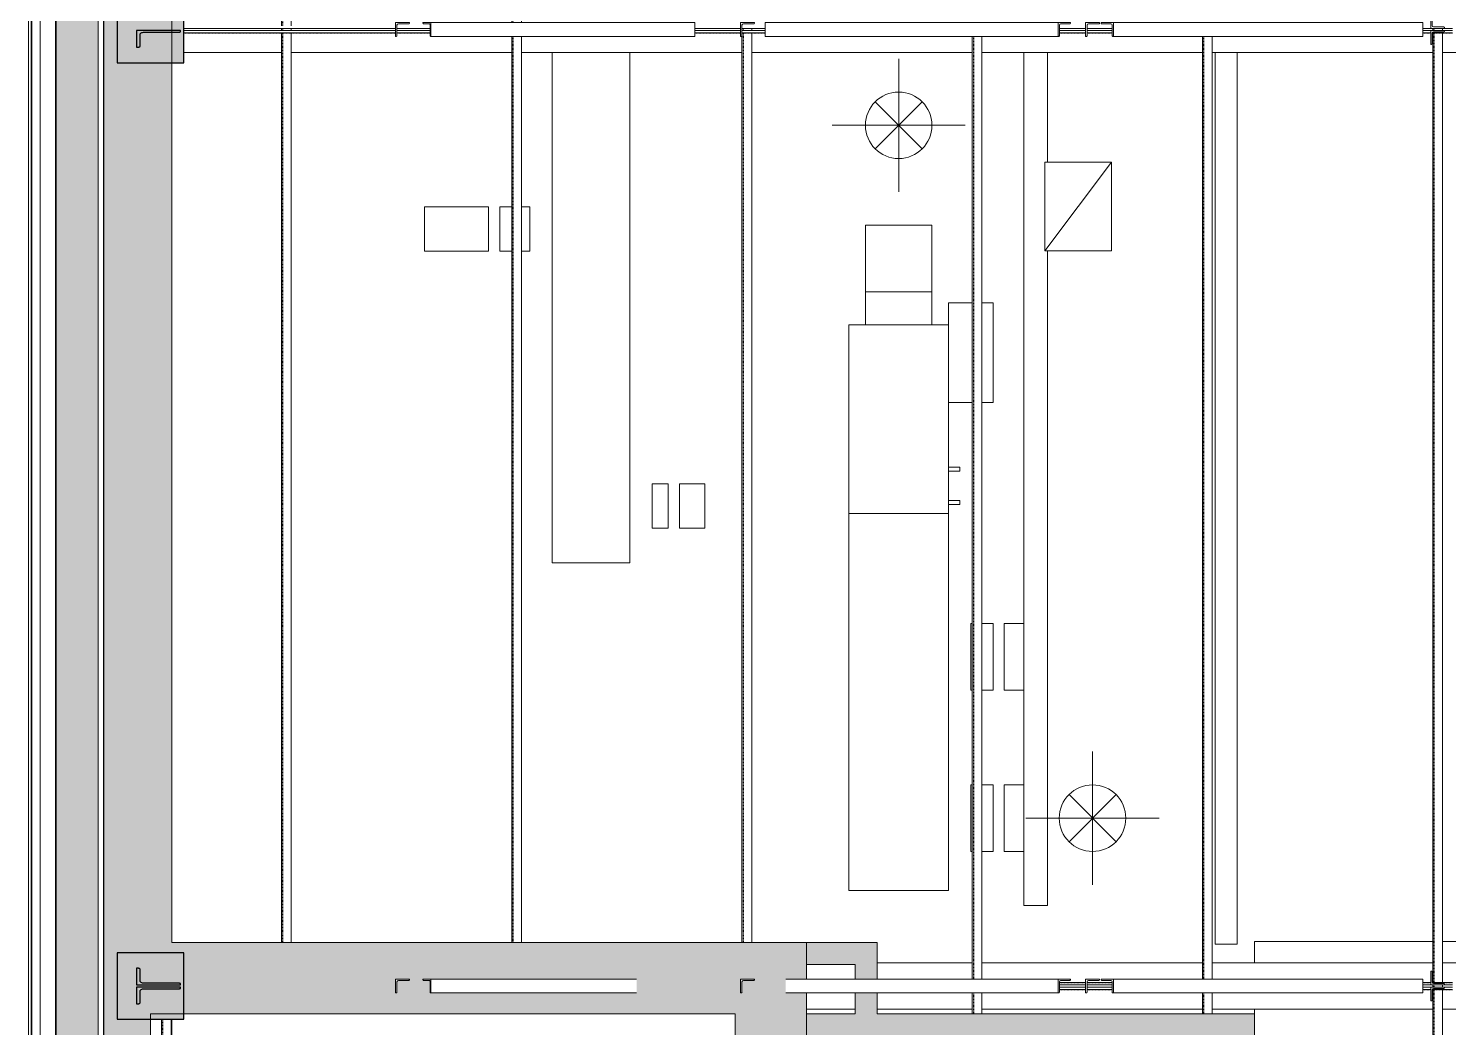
# Model space of a CAD drawing. Header units: inches. Extents: x -3598 to -1628, y -3458 to -206.
# Drawn here: x -3351.4 to -3095.4, y -1769.1 to -1589 of the extents above; entities that cross this region are included whole.
import ezdxf

# ---------------------------------------------------------------- set-up
doc = ezdxf.new("R2010")
doc.units = ezdxf.units.IN
doc.header["$MEASUREMENT"] = 0
doc.linetypes.add('_Hidden 1_16', pattern=[0.09375, 0.0625, -0.03125])
for name, color, linetype, lineweight in [('A-ROOF', 132, 'Continuous', 13), ('A-ROOF-OTLN', 132, 'Continuous', 13), ('A-ROOF-PATT', 132, 'Continuous', 13), ('A-WALL', 113, 'Continuous', 13), ('A-WALL-PATT', 111, 'Continuous', 13), ('M-EQPM', 50, 'Continuous', 13), ('M-HVAC-DUCT', 70, 'Continuous', 13), ('M-HVAC-DUCT-ANNO', 70, 'Continuous', 13), ('M-HVAC-DUCT-CNTR', 70, 'Continuous', 13), ('S-BEAM', 12, 'Continuous', 13), ('S-COLS', 52, 'Continuous', 13)]:
    doc.layers.add(name, color=color, linetype=linetype, lineweight=lineweight)

# ---------------------------------------------------------------- blocks, each defined once
blk = doc.blocks.new('_STL - Framing - 2L Shape - 2017v1 - 2L2-1_2x2-1_2x1_4-1684741-MEZZANINE - CAD')
at = {"layer": 'S-BEAM', "color": 9}
for p, q in [((-3098.65, -1758.95), (-3098.65, -1761.45)), ((-3098.52, -1758.95), (-3098.65, -1758.95)), ((-3098.4, -1760.95), (-3098.4, -1759.08)), ((-3098.65, -1761.45), (-3096.15, -1761.45)), ((-3096.15, -1761.83), (-3098.65, -1761.83)), ((-3098.65, -1761.83), (-3098.65, -1764.33)), ((-3098.4, -1764.2), (-3098.4, -1762.33)), ((-3096.27, -1761.2), (-3098.15, -1761.2)), ((-3098.15, -1762.08), (-3096.27, -1762.08)), ((-3096.15, -1761.45), (-3096.15, -1761.33)), ((-3096.15, -1761.95), (-3096.15, -1761.83)), ((-3098.65, -1764.33), (-3098.52, -1764.33))]:
    blk.add_line(p, q, dxfattribs=at)
for centre, radius, start, end in [((-3098.52, -1759.08), 0.125, 0, 90), ((-3098.15, -1760.95), 0.25, 180, 270), ((-3098.15, -1762.33), 0.25, 90, 180), ((-3096.27, -1761.33), 0.125, 0, 90), ((-3096.27, -1761.95), 0.125, 270, 0), ((-3098.52, -1764.2), 0.125, 270, 0)]:
    blk.add_arc(centre, radius, start, end, dxfattribs=at)
blk = doc.blocks.new('_STL - Framing - L Shape - 2017v1 - L2-1_2x2-1_2x1_4-1684742-MEZZANINE - CAD')
at = {"layer": 'S-BEAM', "color": 9}
for p, q in [((-3160.84, -1760.39), (-3158.34, -1760.39)), ((-3160.84, -1762.89), (-3160.84, -1760.39)), ((-3160.59, -1760.89), (-3160.59, -1762.77)), ((-3158.46, -1760.64), (-3160.34, -1760.64)), ((-3158.34, -1760.39), (-3158.34, -1760.52)), ((-3160.71, -1762.89), (-3160.84, -1762.89))]:
    blk.add_line(p, q, dxfattribs=at)
for centre, radius, start, end in [((-3160.34, -1760.89), 0.25, 90, 180), ((-3158.46, -1760.52), 0.125, 270, 0), ((-3160.71, -1762.77), 0.125, 270, 0)]:
    blk.add_arc(centre, radius, start, end, dxfattribs=at)
blk = doc.blocks.new('_STL - Framing - 2L Shape - 2017v1 - 2L6x4x7_16LLBB-1684743-MEZZANINE - CAD')
at = {"layer": 'S-BEAM', "color": 9}
for p, q in [((-83.88, 4.19), (-101, 4.19)), ((-42.38, 4.19), (-82.13, 4.19)), ((-0.88, 4.19), (-40.63, 4.19)), ((40.63, 4.19), (0.87, 4.19)), ((-63.44, 0.62), (-68.18, 0.62)), ((-68.18, 0.19), (-63.44, 0.19)), ((-58.66, 0.62), (-63.19, 0.62)), ((-63.19, 0.19), (-58.66, 0.19)), ((-1.25, 0.62), (-2.69, 0.62)), ((-2.69, 0.19), (-1.25, 0.19)), ((2.69, 0.62), (-0.99, 0.62)), ((1.25, 0.19), (2.69, 0.19)), ((-68.18, -0.19), (-63.44, -0.19)), ((-68.18, -0.63), (-63.44, -0.63)), ((-63.19, -0.19), (-58.66, -0.19)), ((-63.19, -0.63), (-58.66, -0.63)), ((-2.69, -0.19), (-1.25, -0.19)), ((-2.69, -0.63), (-1.25, -0.63)), ((-0.99, -0.63), (2.69, -0.63)), ((1.25, -0.19), (2.69, -0.19)), ((-113.75, -4.19), (-105, -4.19)), ((-101, -4.19), (-83.88, -4.19)), ((-82.13, -4.19), (-42.38, -4.19)), ((-40.63, -4.19), (-0.88, -4.19)), ((0.87, -4.19), (40.63, -4.19))]:
    blk.add_line(p, q, dxfattribs=at)
at = {"layer": 'S-BEAM', "linetype": '_Hidden 1_16', "lineweight": 25}
for p, q in [((-68.18, 0.62), (-63.44, 0.62)), ((-63.19, 0.62), (-58.66, 0.62)), ((-2.69, 0.62), (-1.25, 0.62)), ((-0.99, 0.62), (2.69, 0.62)), ((-68.18, -0.63), (-63.44, -0.63)), ((-63.19, -0.63), (-58.66, -0.63)), ((-2.69, -0.63), (-1.25, -0.63)), ((-0.99, -0.63), (2.69, -0.63))]:
    blk.add_line(p, q, dxfattribs=at)
blk = doc.blocks.new('_STL - Framing - L Shape - 2017v1 - L2-1_2x2-1_2x1_4-1684745-MEZZANINE - CAD')
at = {"layer": 'S-BEAM', "color": 9}
for p, q in [((-3280.28, -1760.39), (-3278.84, -1760.39)), ((-3280.28, -1760.52), (-3280.28, -1760.39)), ((-3279.13, -1760.64), (-3280.2, -1760.64)), ((-3278.99, -1762.77), (-3278.99, -1760.89)), ((-3278.84, -1760.39), (-3241.78, -1760.39)), ((-3278.84, -1760.39), (-3278.84, -1762.89)), ((-3278.84, -1762.89), (-3278.92, -1762.89)), ((-3241.78, -1762.89), (-3278.84, -1762.89))]:
    blk.add_line(p, q, dxfattribs=at)
for centre, major_axis, start_param, end_param in [((-3280.2, -1760.52), (0, 0.125), 1.570796, 3.141593), ((-3279.13, -1760.89), (0, 0.25), 4.712389, 6.283185), ((-3278.92, -1762.77), (0, 0.125), 1.570796, 3.141593)]:
    blk.add_ellipse(centre, major_axis=major_axis, ratio=0.572764, start_param=start_param, end_param=end_param, dxfattribs=at)
blk = doc.blocks.new('_STL - Framing - L Shape - 2017v1 - L2-1_2x2-1_2x1_4-1684747-MEZZANINE - CAD')
at = {"layer": 'S-BEAM', "color": 9}
for p, q in [((-3223.03, -1760.39), (-3220.53, -1760.39)), ((-3223.03, -1762.89), (-3223.03, -1760.39)), ((-3222.78, -1760.89), (-3222.78, -1762.77)), ((-3220.65, -1760.64), (-3222.53, -1760.64)), ((-3220.53, -1760.39), (-3220.53, -1760.52)), ((-3222.9, -1762.89), (-3223.03, -1762.89))]:
    blk.add_line(p, q, dxfattribs=at)
for centre, radius, start, end in [((-3222.53, -1760.89), 0.25, 90, 180), ((-3220.65, -1760.52), 0.125, 270, 0), ((-3222.9, -1762.77), 0.125, 270, 0)]:
    blk.add_arc(centre, radius, start, end, dxfattribs=at)
blk = doc.blocks.new('_STL - Framing - L Shape - 2017v1 - L2-1_2x2-1_2x1_4-1684748-MEZZANINE - CAD')
at = {"layer": 'S-BEAM', "color": 9}
for p, q in [((-3285.22, -1760.39), (-3282.72, -1760.39)), ((-3285.22, -1762.89), (-3285.22, -1760.39)), ((-3284.97, -1760.89), (-3284.97, -1762.77)), ((-3282.85, -1760.64), (-3284.72, -1760.64)), ((-3282.72, -1760.39), (-3282.72, -1760.52)), ((-3285.1, -1762.89), (-3285.22, -1762.89))]:
    blk.add_line(p, q, dxfattribs=at)
for centre, radius, start, end in [((-3284.72, -1760.89), 0.25, 90, 180), ((-3282.85, -1760.52), 0.125, 270, 0), ((-3285.1, -1762.77), 0.125, 270, 0)]:
    blk.add_arc(centre, radius, start, end, dxfattribs=at)
blk = doc.blocks.new('_STL - Framing - L Shape - 2017v1 - L2-1_2x2-1_2x1_4-1684749-MEZZANINE - CAD')
at = {"layer": 'S-BEAM', "color": 9}
for p, q in [((-3214.89, -1760.39), (-3165.79, -1760.39)), ((-3165.79, -1760.39), (-3163.59, -1760.39)), ((-3165.79, -1762.89), (-3165.79, -1760.39)), ((-3165.57, -1760.89), (-3165.57, -1762.77)), ((-3163.7, -1760.64), (-3165.35, -1760.64)), ((-3163.59, -1760.39), (-3163.59, -1760.52)), ((-3165.79, -1762.89), (-3214.89, -1762.89)), ((-3165.68, -1762.89), (-3165.79, -1762.89))]:
    blk.add_line(p, q, dxfattribs=at)
for centre, major_axis, start_param, end_param in [((-3165.35, -1760.89), (0, 0.25), 0, 1.570796), ((-3163.7, -1760.52), (0, 0.125), 3.141593, 4.712389), ((-3165.68, -1762.77), (0, 0.125), 3.141593, 4.712389)]:
    blk.add_ellipse(centre, major_axis=major_axis, ratio=0.881346, start_param=start_param, end_param=end_param, dxfattribs=at)
blk = doc.blocks.new('_STL - Framing - L Shape - 2017v1 - L2-1_2x2-1_2x1_4-1684750-MEZZANINE - CAD')
at = {"layer": 'S-BEAM', "color": 9}
for p, q in [((-3158.04, -1760.39), (-3155.84, -1760.39)), ((-3158.04, -1760.52), (-3158.04, -1760.39)), ((-3156.28, -1760.64), (-3157.93, -1760.64)), ((-3156.06, -1762.77), (-3156.06, -1760.89)), ((-3155.84, -1760.39), (-3100.08, -1760.39)), ((-3155.84, -1760.39), (-3155.84, -1762.89)), ((-3100.08, -1762.89), (-3100.08, -1760.39)), ((-3155.84, -1762.89), (-3155.95, -1762.89)), ((-3100.08, -1762.89), (-3155.84, -1762.89))]:
    blk.add_line(p, q, dxfattribs=at)
for centre, major_axis, start_param, end_param in [((-3157.93, -1760.52), (0, 0.125), 1.570796, 3.141593), ((-3156.28, -1760.89), (0, 0.25), 4.712389, 6.283185), ((-3155.95, -1762.77), (0, 0.125), 1.570796, 3.141593)]:
    blk.add_ellipse(centre, major_axis=major_axis, ratio=0.881346, start_param=start_param, end_param=end_param, dxfattribs=at)
blk = doc.blocks.new('_STL - Framing - 2L Shape - 2017v1 - 2L2-1_2x2-1_2x1_4-1684757-MEZZANINE - CAD')
at = {"layer": 'S-BEAM', "color": 9}
for p, q in [((-3098.65, -1586.45), (-3098.65, -1588.95)), ((-3098.52, -1586.45), (-3098.65, -1586.45)), ((-3098.4, -1588.45), (-3098.4, -1586.58)), ((-3098.65, -1588.95), (-3096.15, -1588.95)), ((-3096.15, -1589.33), (-3098.65, -1589.33)), ((-3098.65, -1589.33), (-3098.65, -1591.83)), ((-3096.27, -1588.7), (-3098.15, -1588.7)), ((-3096.15, -1588.95), (-3096.15, -1588.83)), ((-3096.15, -1589.45), (-3096.15, -1589.33)), ((-3098.65, -1591.83), (-3098.52, -1591.83)), ((-3098.4, -1591.7), (-3098.4, -1589.83)), ((-3098.15, -1589.58), (-3096.27, -1589.58))]:
    blk.add_line(p, q, dxfattribs=at)
for centre, radius, start, end in [((-3098.52, -1586.58), 0.125, 0, 90), ((-3098.15, -1588.45), 0.25, 180, 270), ((-3096.27, -1588.83), 0.125, 0, 90), ((-3096.27, -1589.45), 0.125, 270, 0), ((-3098.52, -1591.7), 0.125, 270, 0), ((-3098.15, -1589.83), 0.25, 90, 180)]:
    blk.add_arc(centre, radius, start, end, dxfattribs=at)
blk = doc.blocks.new('_STL - Framing - L Shape - 2017v1 - L2-1_2x2-1_2x1_4-1684758-MEZZANINE - CAD')
at = {"layer": 'S-BEAM', "color": 9}
for p, q in [((-3160.84, -1587.89), (-3158.34, -1587.89)), ((-3160.84, -1590.39), (-3160.84, -1587.89)), ((-3160.59, -1588.39), (-3160.59, -1590.27)), ((-3158.46, -1588.14), (-3160.34, -1588.14)), ((-3158.34, -1587.89), (-3158.34, -1588.02)), ((-3160.71, -1590.39), (-3160.84, -1590.39))]:
    blk.add_line(p, q, dxfattribs=at)
for centre, radius, start, end in [((-3160.34, -1588.39), 0.25, 90, 180), ((-3158.46, -1588.02), 0.125, 270, 0), ((-3160.71, -1590.27), 0.125, 270, 0)]:
    blk.add_arc(centre, radius, start, end, dxfattribs=at)
blk = doc.blocks.new('_STL - Framing - 2L Shape - 2017v1 - 2L6x4x7_16LLBB-1684759-MEZZANINE - CAD')
at = {"layer": 'S-BEAM', "color": 9}
for p, q in [((-226, 0.19), (-187.83, 0.19)), ((-187.58, 0.19), (-181.59, 0.19)), ((-133.9, 0.19), (-125.63, 0.19)), ((-125.38, 0.19), (-121.23, 0.19)), ((-68.18, 0.19), (-63.44, 0.19)), ((-63.19, 0.19), (-58.66, 0.19)), ((-2.69, 0.19), (-1.25, 0.19)), ((1.25, 0.19), (2.69, 0.19)), ((-226, -0.19), (-187.83, -0.19)), ((-226, -0.63), (-187.83, -0.63)), ((-187.58, -0.19), (-181.59, -0.19)), ((-187.58, -0.63), (-181.59, -0.63)), ((-133.9, -0.19), (-125.63, -0.19)), ((-133.9, -0.63), (-125.63, -0.63)), ((-125.38, -0.19), (-121.23, -0.19)), ((-125.38, -0.63), (-121.23, -0.63)), ((-68.18, -0.19), (-63.44, -0.19)), ((-68.18, -0.63), (-63.44, -0.63)), ((-63.19, -0.19), (-58.66, -0.19)), ((-63.19, -0.63), (-58.66, -0.63)), ((-2.69, -0.19), (-1.25, -0.19)), ((-2.69, -0.63), (-1.25, -0.63)), ((-0.99, -0.63), (2.69, -0.63)), ((1.25, -0.19), (2.69, -0.19)), ((-226, -4.19), (-208.39, -4.19)), ((-206.64, -4.19), (-166.89, -4.19)), ((-165.14, -4.19), (-125.38, -4.19)), ((-123.63, -4.19), (-83.88, -4.19)), ((-82.13, -4.19), (-42.38, -4.19)), ((-40.63, -4.19), (-0.88, -4.19)), ((0.87, -4.19), (40.63, -4.19))]:
    blk.add_line(p, q, dxfattribs=at)
at = {"layer": 'S-BEAM', "linetype": '_Hidden 1_16', "lineweight": 25}
for p, q in [((-226, -0.63), (-187.83, -0.63)), ((-187.58, -0.63), (-181.59, -0.63)), ((-133.9, -0.63), (-125.63, -0.63)), ((-125.38, -0.63), (-121.23, -0.63)), ((-68.18, -0.63), (-63.44, -0.63)), ((-63.19, -0.63), (-58.66, -0.63)), ((-2.69, -0.63), (-1.25, -0.63)), ((-0.99, -0.63), (2.69, -0.63))]:
    blk.add_line(p, q, dxfattribs=at)
blk = doc.blocks.new('_STL - Framing - L Shape - 2017v1 - L2-1_2x2-1_2x1_4-1684761-MEZZANINE - CAD')
at = {"layer": 'S-BEAM', "color": 9}
for p, q in [((-3280.28, -1587.89), (-3278.84, -1587.89)), ((-3280.28, -1588.02), (-3280.28, -1587.89)), ((-3279.13, -1588.14), (-3280.2, -1588.14)), ((-3278.99, -1590.27), (-3278.99, -1588.39)), ((-3278.84, -1587.89), (-3231.3, -1587.89)), ((-3278.84, -1587.89), (-3278.84, -1590.39)), ((-3231.3, -1590.39), (-3231.3, -1587.89)), ((-3278.84, -1590.39), (-3278.92, -1590.39)), ((-3231.3, -1590.39), (-3278.84, -1590.39))]:
    blk.add_line(p, q, dxfattribs=at)
for centre, major_axis, start_param, end_param in [((-3280.2, -1588.02), (0, 0.125), 1.570796, 3.141593), ((-3279.13, -1588.39), (0, 0.25), 4.712389, 6.283185), ((-3278.92, -1590.27), (0, 0.125), 1.570796, 3.141593)]:
    blk.add_ellipse(centre, major_axis=major_axis, ratio=0.572764, start_param=start_param, end_param=end_param, dxfattribs=at)
blk = doc.blocks.new('_STL - Framing - L Shape - 2017v1 - L2-1_2x2-1_2x1_4-1684763-MEZZANINE - CAD')
at = {"layer": 'S-BEAM', "color": 9}
for p, q in [((-3223.03, -1587.89), (-3220.53, -1587.89)), ((-3223.03, -1590.39), (-3223.03, -1587.89)), ((-3222.78, -1588.39), (-3222.78, -1590.27)), ((-3220.65, -1588.14), (-3222.53, -1588.14)), ((-3220.53, -1587.89), (-3220.53, -1588.02)), ((-3222.9, -1590.39), (-3223.03, -1590.39))]:
    blk.add_line(p, q, dxfattribs=at)
for centre, radius, start, end in [((-3222.53, -1588.39), 0.25, 90, 180), ((-3220.65, -1588.02), 0.125, 270, 0), ((-3222.9, -1590.27), 0.125, 270, 0)]:
    blk.add_arc(centre, radius, start, end, dxfattribs=at)
blk = doc.blocks.new('_STL - Framing - L Shape - 2017v1 - L2-1_2x2-1_2x1_4-1684764-MEZZANINE - CAD')
at = {"layer": 'S-BEAM', "color": 9}
for p, q in [((-3285.22, -1587.89), (-3282.72, -1587.89)), ((-3285.22, -1590.39), (-3285.22, -1587.89)), ((-3284.97, -1588.39), (-3284.97, -1590.27)), ((-3282.85, -1588.14), (-3284.72, -1588.14)), ((-3282.72, -1587.89), (-3282.72, -1588.02)), ((-3285.1, -1590.39), (-3285.22, -1590.39))]:
    blk.add_line(p, q, dxfattribs=at)
for centre, radius, start, end in [((-3284.72, -1588.39), 0.25, 90, 180), ((-3282.85, -1588.02), 0.125, 270, 0), ((-3285.1, -1590.27), 0.125, 270, 0)]:
    blk.add_arc(centre, radius, start, end, dxfattribs=at)
blk = doc.blocks.new('_STL - Framing - L Shape - 2017v1 - L2-1_2x2-1_2x1_4-1684765-MEZZANINE - CAD')
at = {"layer": 'S-BEAM', "color": 9}
for p, q in [((-3218.63, -1587.89), (-3165.79, -1587.89)), ((-3218.63, -1587.89), (-3218.63, -1590.39)), ((-3165.79, -1587.89), (-3163.59, -1587.89)), ((-3165.79, -1590.39), (-3165.79, -1587.89)), ((-3165.57, -1588.39), (-3165.57, -1590.27)), ((-3163.7, -1588.14), (-3165.35, -1588.14)), ((-3163.59, -1587.89), (-3163.59, -1588.02)), ((-3165.79, -1590.39), (-3218.63, -1590.39)), ((-3165.68, -1590.39), (-3165.79, -1590.39))]:
    blk.add_line(p, q, dxfattribs=at)
for centre, major_axis, start_param, end_param in [((-3165.35, -1588.39), (0, 0.25), 0, 1.570796), ((-3163.7, -1588.02), (0, 0.125), 3.141593, 4.712389), ((-3165.68, -1590.27), (0, 0.125), 3.141593, 4.712389)]:
    blk.add_ellipse(centre, major_axis=major_axis, ratio=0.881346, start_param=start_param, end_param=end_param, dxfattribs=at)
blk = doc.blocks.new('_STL - Framing - L Shape - 2017v1 - L2-1_2x2-1_2x1_4-1684766-MEZZANINE - CAD')
at = {"layer": 'S-BEAM', "color": 9}
for p, q in [((-3158.04, -1587.89), (-3155.84, -1587.89)), ((-3158.04, -1588.02), (-3158.04, -1587.89)), ((-3156.28, -1588.14), (-3157.93, -1588.14)), ((-3156.06, -1590.27), (-3156.06, -1588.39)), ((-3155.84, -1587.89), (-3100.08, -1587.89)), ((-3155.84, -1587.89), (-3155.84, -1590.39)), ((-3100.08, -1590.39), (-3100.08, -1587.89)), ((-3155.84, -1590.39), (-3155.95, -1590.39)), ((-3100.08, -1590.39), (-3155.84, -1590.39))]:
    blk.add_line(p, q, dxfattribs=at)
for centre, major_axis, start_param, end_param in [((-3157.93, -1588.02), (0, 0.125), 1.570796, 3.141593), ((-3156.28, -1588.39), (0, 0.25), 4.712389, 6.283185), ((-3155.95, -1590.27), (0, 0.125), 1.570796, 3.141593)]:
    blk.add_ellipse(centre, major_axis=major_axis, ratio=0.881346, start_param=start_param, end_param=end_param, dxfattribs=at)
blk = doc.blocks.new('_STL - Framing - C Shape - 2017v1 - C5x6_7-1673739-MEZZANINE - CAD')
at = {"layer": 'S-BEAM', "color": 9}
for p, q in [((-304.06, 1.27), (-304.44, 1.27)), ((-132.37, 1.27), (-303.63, 1.27)), ((-131.56, 1.27), (-131.94, 1.27)), ((127.63, 1.27), (-131.13, 1.27)), ((-304.44, -0.48), (-304.06, -0.48)), ((-303.63, -0.48), (-132.37, -0.48)), ((-131.94, -0.48), (-131.56, -0.48)), ((-131.13, -0.48), (127.63, -0.48))]:
    blk.add_line(p, q, dxfattribs=at)
at = {"layer": 'S-BEAM', "linetype": '_Hidden 1_16', "lineweight": 25}
for p, q in [((-304.44, -0.29), (-304.06, -0.29)), ((-303.63, -0.29), (-132.37, -0.29)), ((-131.94, -0.29), (-131.56, -0.29)), ((-131.13, -0.29), (127.63, -0.29))]:
    blk.add_line(p, q, dxfattribs=at)
blk = doc.blocks.new('_STL - Framing - C Shape - 2017v1 - C5x6_7-1673740-MEZZANINE - CAD')
at = {"layer": 'S-BEAM', "color": 9}
for p, q in [((-304.06, 1.27), (-304.44, 1.27)), ((-139.62, 1.27), (-303.63, 1.27)), ((-303.13, -0.48), (-139.62, -0.48))]:
    blk.add_line(p, q, dxfattribs=at)
at = {"layer": 'S-BEAM', "linetype": '_Hidden 1_16', "lineweight": 25}
for p, q in [((-304.44, -0.29), (-304.06, -0.29)), ((-303.63, -0.29), (-139.62, -0.29))]:
    blk.add_line(p, q, dxfattribs=at)
blk = doc.blocks.new('_STL - Framing - C Shape - 2017v1 - C5x6_7-1673741-MEZZANINE - CAD')
at = {"layer": 'S-BEAM', "color": 9}
for p, q in [((-131.25, 1.266), (-301.25, 1.266)), ((-125, 1.266), (-128.75, 1.266)), ((-301.25, -0.484), (-131.25, -0.484)), ((-128.75, -0.484), (-125, -0.484))]:
    blk.add_line(p, q, dxfattribs=at)
at = {"layer": 'S-BEAM', "linetype": '_Hidden 1_16', "lineweight": 25}
for p, q in [((-301.25, -0.294), (-131.25, -0.294)), ((-128.75, -0.294), (-125, -0.294))]:
    blk.add_line(p, q, dxfattribs=at)
blk = doc.blocks.new('_STL - Framing - C Shape - 2017v1 - C5x6_7-1673742-MEZZANINE - CAD')
at = {"layer": 'S-BEAM', "color": 9}
for p, q in [((-131.25, 1.266), (-301.25, 1.266)), ((-125, 1.266), (-128.75, 1.266)), ((-301.25, -0.484), (-131.25, -0.484)), ((-128.75, -0.484), (-125, -0.484))]:
    blk.add_line(p, q, dxfattribs=at)
at = {"layer": 'S-BEAM', "linetype": '_Hidden 1_16', "lineweight": 25}
for p, q in [((-301.25, -0.294), (-131.25, -0.294)), ((-128.75, -0.294), (-125, -0.294))]:
    blk.add_line(p, q, dxfattribs=at)
blk = doc.blocks.new('_STL - Framing - C Shape - 2017v1 - C5x6_7-1673858-MEZZANINE - CAD')
at = {"layer": 'S-BEAM', "color": 9}
for p, q in [((-2.25, 1.266), (-161.625, 1.266)), ((163.625, 1.266), (0.25, 1.266)), ((-161.625, -0.484), (-2.25, -0.484)), ((0.25, -0.484), (163.625, -0.484))]:
    blk.add_line(p, q, dxfattribs=at)
at = {"layer": 'S-BEAM', "linetype": '_Hidden 1_16', "lineweight": 25}
for p, q in [((-161.625, -0.294), (-2.25, -0.294)), ((0.25, -0.294), (163.625, -0.294))]:
    blk.add_line(p, q, dxfattribs=at)
blk = doc.blocks.new('_STL - Framing - C Shape - 2017v1 - C5x6_7-1673859-MEZZANINE - CAD')
at = {"layer": 'S-BEAM', "color": 9}
for p, q in [((-1.62, 1.27), (-161.62, 1.27)), ((-0.81, 1.27), (-1.19, 1.27)), ((163.63, 1.27), (-0.38, 1.27)), ((-161.62, -0.48), (-1.62, -0.48)), ((-1.19, -0.48), (-0.81, -0.48)), ((-0.38, -0.48), (163.63, -0.48))]:
    blk.add_line(p, q, dxfattribs=at)
at = {"layer": 'S-BEAM', "linetype": '_Hidden 1_16', "lineweight": 25}
for p, q in [((-161.62, -0.29), (-1.62, -0.29)), ((-1.19, -0.29), (-0.81, -0.29)), ((-0.38, -0.29), (163.63, -0.29))]:
    blk.add_line(p, q, dxfattribs=at)
blk = doc.blocks.new('_STL - Framing - C Shape - 2017v1 - C5x6_7-1643937-MEZZANINE - CAD')
at = {"layer": 'S-BEAM', "color": 9}
for p, q in [((124, 1.266), (-124, 1.266)), ((-124, -0.484), (124, -0.484))]:
    blk.add_line(p, q, dxfattribs=at)
at = {"layer": 'S-BEAM', "linetype": '_Hidden 1_16', "lineweight": 25}
blk.add_line((-124, -0.294), (124, -0.294), dxfattribs=at)
blk = doc.blocks.new('_STL - Framing - C Shape - 2017v1 - C5x6_7-1684835-MEZZANINE - CAD')
at = {"layer": 'S-BEAM', "color": 9}
for p, q in [((-3337.88, -2363.14), (-3337.88, -1420.14)), ((-3337.83, -2363.14), (-3337.83, -1420.14))]:
    blk.add_line(p, q, dxfattribs=at)
blk = doc.blocks.new('15830016-STRUCT_MARTINEZ-MOORE_CENTRAL_v2018_rvt-1-MEZZANINE - CAD')
at = {"layer": 'S-BEAM', "lineweight": 5}
for points in [[(-3331.9, -1588.95), (-3323.96, -1588.95), (-3323.96, -1588.8), (-3324.15, -1588.65), (-3324.27, -1588.64), (-3330.82, -1588.61), (-3331.06, -1588.53), (-3331.22, -1588.41), (-3331.28, -1588.27), (-3331.28, -1586.11), (-3331.58, -1585.95), (-3331.9, -1585.95)], [(-3331.58, -1592.33), (-3331.52, -1592.33), (-3331.28, -1592.17), (-3331.26, -1589.94), (-3331.15, -1589.81), (-3330.94, -1589.7), (-3330.68, -1589.65), (-3330.53, -1589.64), (-3324.09, -1589.61), (-3323.96, -1589.48), (-3323.96, -1589.33), (-3331.9, -1589.33), (-3331.9, -1592.33)], [(-3331.9, -1761.45), (-3323.96, -1761.45), (-3323.96, -1761.3), (-3324.15, -1761.15), (-3324.27, -1761.14), (-3330.82, -1761.11), (-3331.06, -1761.03), (-3331.22, -1760.91), (-3331.28, -1760.77), (-3331.28, -1758.61), (-3331.58, -1758.45), (-3331.9, -1758.45)], [(-3331.58, -1764.83), (-3331.52, -1764.83), (-3331.28, -1764.67), (-3331.26, -1762.44), (-3331.15, -1762.31), (-3330.94, -1762.2), (-3330.68, -1762.15), (-3330.53, -1762.14), (-3324.09, -1762.11), (-3323.96, -1761.98), (-3323.96, -1761.83), (-3331.9, -1761.83), (-3331.9, -1764.83)]]:
    blk.add_hatch(color=50, dxfattribs=at).paths.add_polyline_path(points, flags=0)
at = {"layer": 'S-COLS', "lineweight": 5}
for points in [[(-3335.4, -1595.14), (-3323.4, -1595.14), (-3323.4, -1583.14), (-3335.4, -1583.14), (-3335.4, -1592.98)], [(-3335.4, -1767.64), (-3323.4, -1767.64), (-3323.4, -1755.64), (-3335.4, -1755.64), (-3335.4, -1756.6)]]:
    blk.add_hatch(color=50, dxfattribs=at).paths.add_polyline_path(points, flags=0)
at = {"layer": 'S-BEAM', "color": 253, "lineweight": 25}
for p, q in [((-3331.9, -1589.33), (-3331.9, -1592.33)), ((-3323.96, -1589.33), (-3331.9, -1589.33)), ((-3323.96, -1589.48), (-3323.96, -1589.33)), ((-3331.28, -1592.17), (-3331.28, -1590.02)), ((-3330.53, -1589.64), (-3324.27, -1589.64)), ((-3331.9, -1592.33), (-3331.58, -1592.33)), ((-3331.58, -1758.45), (-3331.9, -1758.45)), ((-3331.9, -1758.45), (-3331.9, -1761.45)), ((-3331.28, -1760.77), (-3331.28, -1758.61)), ((-3331.9, -1761.45), (-3323.96, -1761.45)), ((-3331.9, -1761.83), (-3331.9, -1764.83)), ((-3323.96, -1761.83), (-3331.9, -1761.83)), ((-3331.28, -1764.67), (-3331.28, -1762.52)), ((-3324.27, -1761.14), (-3330.53, -1761.14)), ((-3330.53, -1762.14), (-3324.27, -1762.14)), ((-3323.96, -1761.45), (-3323.96, -1761.3)), ((-3323.96, -1761.98), (-3323.96, -1761.83)), ((-3331.9, -1764.83), (-3331.58, -1764.83))]:
    blk.add_line(p, q, dxfattribs=at)
at = {"layer": 'S-BEAM', "color": 253, "lineweight": 25, "flags": 128}
for points in [[(-3324.27, -1589.64), (-3324.21, -1589.64), (-3324.15, -1589.63), (-3324.09, -1589.61), (-3324.05, -1589.6), (-3324.01, -1589.57), (-3323.98, -1589.54), (-3323.96, -1589.52), (-3323.96, -1589.48)], [(-3331.28, -1590.02), (-3331.26, -1589.94), (-3331.22, -1589.87), (-3331.15, -1589.81), (-3331.06, -1589.75), (-3330.94, -1589.7), (-3330.82, -1589.67), (-3330.68, -1589.65), (-3330.53, -1589.64)], [(-3331.58, -1592.33), (-3331.52, -1592.33), (-3331.47, -1592.32), (-3331.41, -1592.3), (-3331.37, -1592.28), (-3331.33, -1592.26), (-3331.3, -1592.23), (-3331.28, -1592.2), (-3331.28, -1592.17)], [(-3331.28, -1758.61), (-3331.28, -1758.58), (-3331.3, -1758.55), (-3331.33, -1758.52), (-3331.37, -1758.5), (-3331.41, -1758.48), (-3331.47, -1758.47), (-3331.52, -1758.46), (-3331.58, -1758.45)], [(-3330.53, -1761.14), (-3330.68, -1761.13), (-3330.82, -1761.11), (-3330.94, -1761.08), (-3331.06, -1761.03), (-3331.15, -1760.97), (-3331.22, -1760.91), (-3331.26, -1760.84), (-3331.28, -1760.77)], [(-3331.28, -1762.52), (-3331.26, -1762.44), (-3331.22, -1762.37), (-3331.15, -1762.31), (-3331.06, -1762.25), (-3330.94, -1762.2), (-3330.82, -1762.17), (-3330.68, -1762.15), (-3330.53, -1762.14)], [(-3323.96, -1761.3), (-3323.96, -1761.27), (-3323.98, -1761.24), (-3324.01, -1761.21), (-3324.05, -1761.19), (-3324.09, -1761.17), (-3324.15, -1761.15), (-3324.21, -1761.14), (-3324.27, -1761.14)], [(-3324.27, -1762.14), (-3324.21, -1762.14), (-3324.15, -1762.13), (-3324.09, -1762.11), (-3324.05, -1762.1), (-3324.01, -1762.07), (-3323.98, -1762.04), (-3323.96, -1762.02), (-3323.96, -1761.98)], [(-3331.58, -1764.83), (-3331.52, -1764.83), (-3331.47, -1764.82), (-3331.41, -1764.8), (-3331.37, -1764.78), (-3331.33, -1764.76), (-3331.3, -1764.73), (-3331.28, -1764.7), (-3331.28, -1764.67)]]:
    blk.add_lwpolyline(points, dxfattribs=at)
at = {"layer": 'S-COLS', "color": 253, "lineweight": 25}
for p, q in [((-3335.4, -1583.14), (-3335.4, -1595.14)), ((-3323.4, -1595.14), (-3323.4, -1583.14)), ((-3335.4, -1595.14), (-3323.4, -1595.14)), ((-3323.4, -1755.64), (-3335.4, -1755.64)), ((-3335.4, -1755.64), (-3335.4, -1767.64)), ((-3323.4, -1767.64), (-3323.4, -1755.64)), ((-3335.4, -1767.64), (-3323.4, -1767.64))]:
    blk.add_line(p, q, dxfattribs=at)
at = {"color": 250, "lineweight": 13}
for name, p in [('_STL - Framing - C Shape - 2017v1 - C5x6_7-1684835-MEZZANINE - CAD', (0, 0)), ('_STL - Framing - 2L Shape - 2017v1 - 2L6x4x7_16LLBB-1684759-MEZZANINE - CAD', (-3097.4, -1589.14)), ('_STL - Framing - 2L Shape - 2017v1 - 2L2-1_2x2-1_2x1_4-1684757-MEZZANINE - CAD', (0, 0)), ('_STL - Framing - L Shape - 2017v1 - L2-1_2x2-1_2x1_4-1684764-MEZZANINE - CAD', (0, 0)), ('_STL - Framing - L Shape - 2017v1 - L2-1_2x2-1_2x1_4-1684761-MEZZANINE - CAD', (0, 0)), ('_STL - Framing - L Shape - 2017v1 - L2-1_2x2-1_2x1_4-1684763-MEZZANINE - CAD', (0, 0)), ('_STL - Framing - L Shape - 2017v1 - L2-1_2x2-1_2x1_4-1684765-MEZZANINE - CAD', (0, 0)), ('_STL - Framing - L Shape - 2017v1 - L2-1_2x2-1_2x1_4-1684758-MEZZANINE - CAD', (0, 0)), ('_STL - Framing - L Shape - 2017v1 - L2-1_2x2-1_2x1_4-1684766-MEZZANINE - CAD', (0, 0)), ('_STL - Framing - 2L Shape - 2017v1 - 2L6x4x7_16LLBB-1684743-MEZZANINE - CAD', (-3097.4, -1761.64)), ('_STL - Framing - L Shape - 2017v1 - L2-1_2x2-1_2x1_4-1684748-MEZZANINE - CAD', (0, 0)), ('_STL - Framing - L Shape - 2017v1 - L2-1_2x2-1_2x1_4-1684745-MEZZANINE - CAD', (0, 0)), ('_STL - Framing - L Shape - 2017v1 - L2-1_2x2-1_2x1_4-1684747-MEZZANINE - CAD', (0, 0)), ('_STL - Framing - L Shape - 2017v1 - L2-1_2x2-1_2x1_4-1684749-MEZZANINE - CAD', (0, 0)), ('_STL - Framing - L Shape - 2017v1 - L2-1_2x2-1_2x1_4-1684742-MEZZANINE - CAD', (0, 0)), ('_STL - Framing - L Shape - 2017v1 - L2-1_2x2-1_2x1_4-1684750-MEZZANINE - CAD', (0, 0)), ('_STL - Framing - 2L Shape - 2017v1 - 2L2-1_2x2-1_2x1_4-1684741-MEZZANINE - CAD', (0, 0))]:
    blk.add_blockref(name, p, dxfattribs=at)
for name, p, rotation in [('_STL - Framing - C Shape - 2017v1 - C5x6_7-1673739-MEZZANINE - CAD', (-3097.79, -1893.39), 269.9999999999995), ('_STL - Framing - C Shape - 2017v1 - C5x6_7-1673859-MEZZANINE - CAD', (-3305.3, -1590.14), 269.9999999999998), ('_STL - Framing - C Shape - 2017v1 - C5x6_7-1673858-MEZZANINE - CAD', (-3263.8, -1590.14), 269.9999999999998), ('_STL - Framing - C Shape - 2017v1 - C5x6_7-1673740-MEZZANINE - CAD', (-3222.3, -1893.39), 269.9999999999995), ('_STL - Framing - C Shape - 2017v1 - C5x6_7-1673741-MEZZANINE - CAD', (-3180.79, -1891.64), 269.9999999999995), ('_STL - Framing - C Shape - 2017v1 - C5x6_7-1673742-MEZZANINE - CAD', (-3139.29, -1891.64), 269.9999999999995), ('_STL - Framing - C Shape - 2017v1 - C5x6_7-1643937-MEZZANINE - CAD', (-3326.91, -1891.64), 269.9999999999995)]:
    blk.add_blockref(name, p, dxfattribs=dict(at, rotation=rotation))
blk = doc.blocks.new('TerminalBox_with_Hydronic_Coil_BSALS - 12-2304384-MEZZANINE - CAD')
at = {"layer": 'M-EQPM', "color": 5, "lineweight": 9}
for p, q in [((-9.13, 40), (-9.13, 6)), ((8.87, 40), (-9.13, 40)), ((8.87, 6), (8.87, 40)), ((-11.13, 37.63), (-11.13, 38.38)), ((-9.13, 38.38), (-11.13, 38.38)), ((-11.13, 37.63), (-9.13, 37.63)), ((-11.13, 31.63), (-11.13, 32.38)), ((-9.13, 32.38), (-11.13, 32.38)), ((-11.13, 31.63), (-9.13, 31.63)), ((-15.14, 20), (-17.14, 20)), ((-17.14, 20), (-17.14, 2)), ((-9.13, 20), (-13.39, 20)), ((-9.13, 2), (-9.13, 20)), ((-9.13, 6), (8.87, 6)), ((-6.12, 6), (-6.12, 0)), ((5.88, 0), (5.88, 6)), ((-17.14, 2), (-15.14, 2)), ((-13.39, 2), (-9.13, 2)), ((5.88, 0), (-6.12, 0))]:
    blk.add_line(p, q, dxfattribs=at)
blk = doc.blocks.new('15830016-MECH_BSALS_CENTRAL_v2018_rvt-1-MEZZANINE - CAD')
at = {"layer": 'M-HVAC-DUCT', "color": 5, "lineweight": 9}
for p, q in [((-3257, -1685.32), (-3257, -1593.32)), ((-3243, -1685.32), (-3243, -1593.32)), ((-3268.44, -1621.14), (-3280, -1621.14)), ((-3280, -1625.14), (-3280, -1621.14)), ((-3268.44, -1621.14), (-3268.44, -1625.14)), ((-3264.28, -1621.14), (-3266.44, -1621.14)), ((-3266.44, -1625.14), (-3266.44, -1621.14)), ((-3261, -1621.14), (-3262.53, -1621.14)), ((-3261, -1621.14), (-3261, -1625.14)), ((-3280, -1629.14), (-3280, -1625.14)), ((-3268.44, -1625.14), (-3268.44, -1629.14)), ((-3266.44, -1629.14), (-3266.44, -1625.14)), ((-3261, -1625.14), (-3261, -1629.14)), ((-3200.54, -1624.43), (-3200.54, -1636.43)), ((-3200.54, -1624.43), (-3194.54, -1624.43)), ((-3194.54, -1624.43), (-3188.54, -1624.43)), ((-3188.54, -1636.43), (-3188.54, -1624.43)), ((-3280, -1629.14), (-3268.44, -1629.14)), ((-3266.44, -1629.14), (-3264.28, -1629.14)), ((-3262.53, -1629.14), (-3261, -1629.14)), ((-3194.54, -1636.43), (-3200.54, -1636.43)), ((-3188.54, -1636.43), (-3194.54, -1636.43)), ((-3236.06, -1671.08), (-3239, -1671.08)), ((-3239, -1675.08), (-3239, -1671.08)), ((-3236.06, -1671.08), (-3236.06, -1675.08)), ((-3229.5, -1671.08), (-3234.06, -1671.08)), ((-3234.06, -1675.08), (-3234.06, -1671.08)), ((-3229.5, -1671.08), (-3229.5, -1675.08)), ((-3239, -1679.08), (-3239, -1675.08)), ((-3236.06, -1675.08), (-3236.06, -1679.08)), ((-3234.06, -1679.08), (-3234.06, -1675.08)), ((-3229.5, -1675.08), (-3229.5, -1679.08)), ((-3203.54, -1676.43), (-3185.54, -1676.43)), ((-3203.54, -1744.39), (-3203.54, -1676.43)), ((-3185.54, -1744.39), (-3185.54, -1676.43)), ((-3239, -1679.08), (-3236.06, -1679.08)), ((-3234.06, -1679.08), (-3229.5, -1679.08)), ((-3243, -1685.32), (-3257, -1685.32)), ((-3181.28, -1696.28), (-3181.54, -1696.28)), ((-3181.54, -1702.28), (-3181.54, -1696.28)), ((-3177.54, -1696.28), (-3179.53, -1696.28)), ((-3177.54, -1696.28), (-3177.54, -1702.28)), ((-3171.96, -1696.28), (-3175.54, -1696.28)), ((-3175.54, -1702.28), (-3175.54, -1696.28)), ((-3181.54, -1708.28), (-3181.54, -1702.28)), ((-3177.54, -1702.28), (-3177.54, -1708.28)), ((-3175.54, -1708.28), (-3175.54, -1702.28)), ((-3181.54, -1708.28), (-3181.28, -1708.28)), ((-3179.53, -1708.28), (-3177.54, -1708.28)), ((-3175.54, -1708.28), (-3171.96, -1708.28)), ((-3181.28, -1725.37), (-3181.54, -1725.37)), ((-3181.54, -1731.37), (-3181.54, -1725.37)), ((-3177.54, -1725.37), (-3179.53, -1725.37)), ((-3177.54, -1725.37), (-3177.54, -1731.37)), ((-3171.96, -1725.37), (-3175.54, -1725.37)), ((-3175.54, -1731.37), (-3175.54, -1725.37)), ((-3181.54, -1737.37), (-3181.54, -1731.37)), ((-3177.54, -1731.37), (-3177.54, -1737.37)), ((-3175.54, -1737.37), (-3175.54, -1731.37)), ((-3181.54, -1737.37), (-3181.28, -1737.37)), ((-3179.53, -1737.37), (-3177.54, -1737.37)), ((-3175.54, -1737.37), (-3171.96, -1737.37)), ((-3185.54, -1744.39), (-3203.54, -1744.39))]:
    blk.add_line(p, q, dxfattribs=at)
at = {"layer": 'M-HVAC-DUCT-ANNO', "color": 5, "lineweight": 9}
for p, q in [((-3198.79, -1602.19), (-3190.3, -1610.68)), ((-3190.3, -1602.19), (-3198.79, -1610.68)), ((-3163.84, -1727.12), (-3155.36, -1735.61)), ((-3155.36, -1727.12), (-3163.84, -1735.61))]:
    blk.add_line(p, q, dxfattribs=at)
at = {"layer": 'M-HVAC-DUCT-ANNO', "color": 1, "lineweight": 9}
for p, q in [((-3168.2, -1629.08), (-3156.2, -1613.08)), ((-3168.2, -1613.08), (-3168.2, -1629.08)), ((-3156.2, -1613.08), (-3168.2, -1613.08)), ((-3156.2, -1629.08), (-3156.2, -1613.08)), ((-3168.2, -1629.08), (-3156.2, -1629.08))]:
    blk.add_line(p, q, dxfattribs=at)
at = {"layer": 'M-HVAC-DUCT-ANNO', "color": 5, "lineweight": 9}
for centre, start, end in [((-3194.54, -1606.43), 0, 180), ((-3194.54, -1606.43), 180, 0), ((-3159.6, -1731.37), 0, 180), ((-3159.6, -1731.37), 180, 0)]:
    blk.add_arc(centre, 6, start, end, dxfattribs=at)
at = {"layer": 'M-HVAC-DUCT-CNTR', "color": 5, "lineweight": 9}
for p, q in [((-3194.54, -1618.43), (-3194.54, -1594.43)), ((-3206.54, -1606.43), (-3182.54, -1606.43)), ((-3159.6, -1743.37), (-3159.6, -1719.37)), ((-3171.6, -1731.37), (-3147.6, -1731.37))]:
    blk.add_line(p, q, dxfattribs=at)
at = {"color": 5, "lineweight": 9, "rotation": 180}
blk.add_blockref('TerminalBox_with_Hydronic_Coil_BSALS - 12-2304384-MEZZANINE - CAD', (-3194.67, -1636.43), dxfattribs=at)
blk = doc.blocks.new('Walls 67 - Walls 34-545362-MEZZANINE - CAD')
at = {"layer": 'A-WALL', "lineweight": 20}
for p, q in [((-3130.4, -1753.64), (-3098.27, -1753.64)), ((-3130.4, -1757.46), (-3130.4, -1753.64)), ((-3096.52, -1753.64), (-3056.77, -1753.64)), ((-3055.02, -1753.64), (-3052.52, -1753.64)), ((-3052.52, -1753.64), (-3052.52, -1757.46)), ((-3130.4, -1766.64), (-3130.4, -1765.82)), ((-3052.52, -1765.82), (-3052.52, -1770.64)), ((-3098.27, -1770.64), (-3130.4, -1770.64)), ((-3056.77, -1770.64), (-3096.52, -1770.64)), ((-3052.52, -1770.64), (-3055.02, -1770.64))]:
    blk.add_line(p, q, dxfattribs=at)

msp = doc.modelspace()

# ---------------------------------------------------------------- hatches: boundary and pattern name
at = {"layer": 'A-ROOF-PATT', "lineweight": 20}
h = msp.add_hatch(color=10, dxfattribs=at)
h.paths.add_polyline_path([(-3338.8, -2383.64), (-3338.8, -1399.64), (-3346.4, -1399.64), (-3346.4, -2383.64)], flags=0)
h.paths.add_polyline_path([(-2855.99, -2383.64), (-2848.4, -2383.64), (-2848.4, -1399.64), (-2855.99, -1399.64), (-2855.99, -2381.33)], flags=0)
at = {"layer": 'A-WALL-PATT', "lineweight": 20}
for points in [[(-3337.83, -1766.64), (-3325.52, -1766.64), (-3325.52, -1411.64), (-3338.8, -1411.64), (-3338.78, -1420.14), (-3337.83, -1420.14), (-3337.83, -1765.7)], [(-3202.4, -1757.77), (-3202.4, -1753.77), (-3211.15, -1753.77), (-3211.15, -1757.77)], [(-3329.4, -1776.64), (-3329.4, -1766.64), (-3337.83, -1766.64), (-3337.83, -1776.64), (-3335.53, -1776.64)], [(-3211.62, -2016.64), (-3211.15, -2016.64), (-3211.15, -1766.64), (-3224.02, -1766.64), (-3224.02, -2016.64)], [(-3211.15, -1770.64), (-3198.4, -1770.64), (-3198.4, -1766.64), (-3211.15, -1766.64)], [(-3165.16, -1770.64), (-3130.4, -1770.64), (-3130.4, -1766.64), (-3198.4, -1766.64), (-3198.4, -1770.64), (-3180.65, -1770.64)]]:
    msp.add_hatch(color=10, dxfattribs=at).paths.add_polyline_path(points, flags=0)
h = msp.add_hatch(color=10, dxfattribs=at)
h.paths.add_polyline_path([(-3276.77, -1766.64), (-3211.15, -1766.64), (-3211.15, -1762.89), (-3214.89, -1762.89), (-3214.89, -1760.39), (-3211.15, -1760.39), (-3211.15, -1753.77), (-3325.52, -1753.77), (-3325.52, -1766.64), (-3278.84, -1766.64)], flags=0)
h.paths.add_polyline_path([(-3285.22, -1762.89), (-3285.22, -1760.39), (-3282.72, -1760.39), (-3282.72, -1760.52), (-3282.85, -1760.64), (-3284.85, -1760.67), (-3284.94, -1760.77), (-3284.97, -1760.89), (-3284.97, -1762.77), (-3285.1, -1762.89)], flags=0)
h.paths.add_polyline_path([(-3223.03, -1762.89), (-3223.03, -1760.39), (-3220.53, -1760.39), (-3220.53, -1760.52), (-3220.65, -1760.64), (-3222.65, -1760.67), (-3222.75, -1760.77), (-3222.78, -1760.89), (-3222.78, -1762.77), (-3222.9, -1762.89)], flags=0)
h.paths.add_polyline_path([(-3273.57, -1762.89), (-3278.92, -1762.89), (-3278.99, -1762.77), (-3279.03, -1760.71), (-3279.13, -1760.64), (-3280.2, -1760.64), (-3280.28, -1760.52), (-3280.28, -1760.39), (-3241.78, -1760.39), (-3241.78, -1762.89), (-3258.09, -1762.89)], flags=0)
h = msp.add_hatch(color=10, dxfattribs=at)
h.paths.add_polyline_path([(-3202.4, -1766.64), (-3198.4, -1766.64), (-3198.4, -1762.89), (-3202.4, -1762.89)], flags=0)
h.paths.add_polyline_path([(-3201.21, -1760.39), (-3198.4, -1760.39), (-3198.4, -1753.77), (-3202.4, -1753.77), (-3202.4, -1760.39)], flags=0)

# ---------------------------------------------------------------- linework, layer by layer
at = {"layer": 'A-ROOF', "lineweight": 20}
for p, q in [((-3346.4, -1399.64), (-3346.4, -2383.64)), ((-3338.8, -2383.64), (-3338.8, -1399.64))]:
    msp.add_line(p, q, dxfattribs=at)
at = {"layer": 'A-ROOF-OTLN', "lineweight": 9}
for p, q in [((-3351.4, -2383.64), (-3351.4, -1399.64)), ((-3350.9, -2383.64), (-3350.9, -1399.64)), ((-3350.8, -2383.64), (-3350.8, -1399.64)), ((-3349.3, -2383.64), (-3349.3, -1399.64)), ((-3346.52, -2383.64), (-3346.52, -1399.64))]:
    msp.add_line(p, q, dxfattribs=at)
at = {"layer": 'A-WALL', "lineweight": 20}
for p, q in [((-3325.52, -1753.77), (-3325.52, -1428.52)), ((-3171.96, -1747.14), (-3171.96, -1593.32)), ((-3167.71, -1593.32), (-3167.71, -1613.08)), ((-3137.52, -1754.08), (-3137.52, -1593.32)), ((-3133.52, -1593.32), (-3133.52, -1754.08)), ((-3167.71, -1629.08), (-3167.71, -1747.14)), ((-3171.96, -1747.14), (-3167.71, -1747.14)), ((-3198.4, -1753.77), (-3325.52, -1753.77)), ((-3211.15, -1753.77), (-3211.15, -1760.39)), ((-3198.4, -1760.39), (-3198.4, -1753.77)), ((-3137.52, -1754.08), (-3133.52, -1754.08)), ((-3211.15, -1757.77), (-3202.4, -1757.77)), ((-3202.4, -1757.77), (-3202.4, -1760.39)), ((-3211.15, -1762.89), (-3211.15, -2020.39)), ((-3202.4, -1762.89), (-3202.4, -1766.64)), ((-3198.4, -1766.64), (-3198.4, -1762.89)), ((-3329.4, -1766.64), (-3224.02, -1766.64)), ((-3329.4, -1776.64), (-3329.4, -1766.64)), ((-3325.52, -1767.64), (-3325.52, -2015.64)), ((-3224.02, -1766.64), (-3224.02, -2016.64)), ((-3202.4, -1766.64), (-3211.15, -1766.64)), ((-3130.4, -1766.64), (-3198.4, -1766.64)), ((-3130.4, -1770.64), (-3130.4, -1766.64))]:
    msp.add_line(p, q, dxfattribs=at)

# ---------------------------------------------------------------- block references
at = {"lineweight": 5}
for name in ['15830016-STRUCT_MARTINEZ-MOORE_CENTRAL_v2018_rvt-1-MEZZANINE - CAD', '15830016-MECH_BSALS_CENTRAL_v2018_rvt-1-MEZZANINE - CAD']:
    msp.add_blockref(name, (0, 0), dxfattribs=at)
at = {"layer": 'A-WALL', "lineweight": 20}
msp.add_blockref('Walls 67 - Walls 34-545362-MEZZANINE - CAD', (0, 0), dxfattribs=at)

doc.saveas('drawing.dxf')
